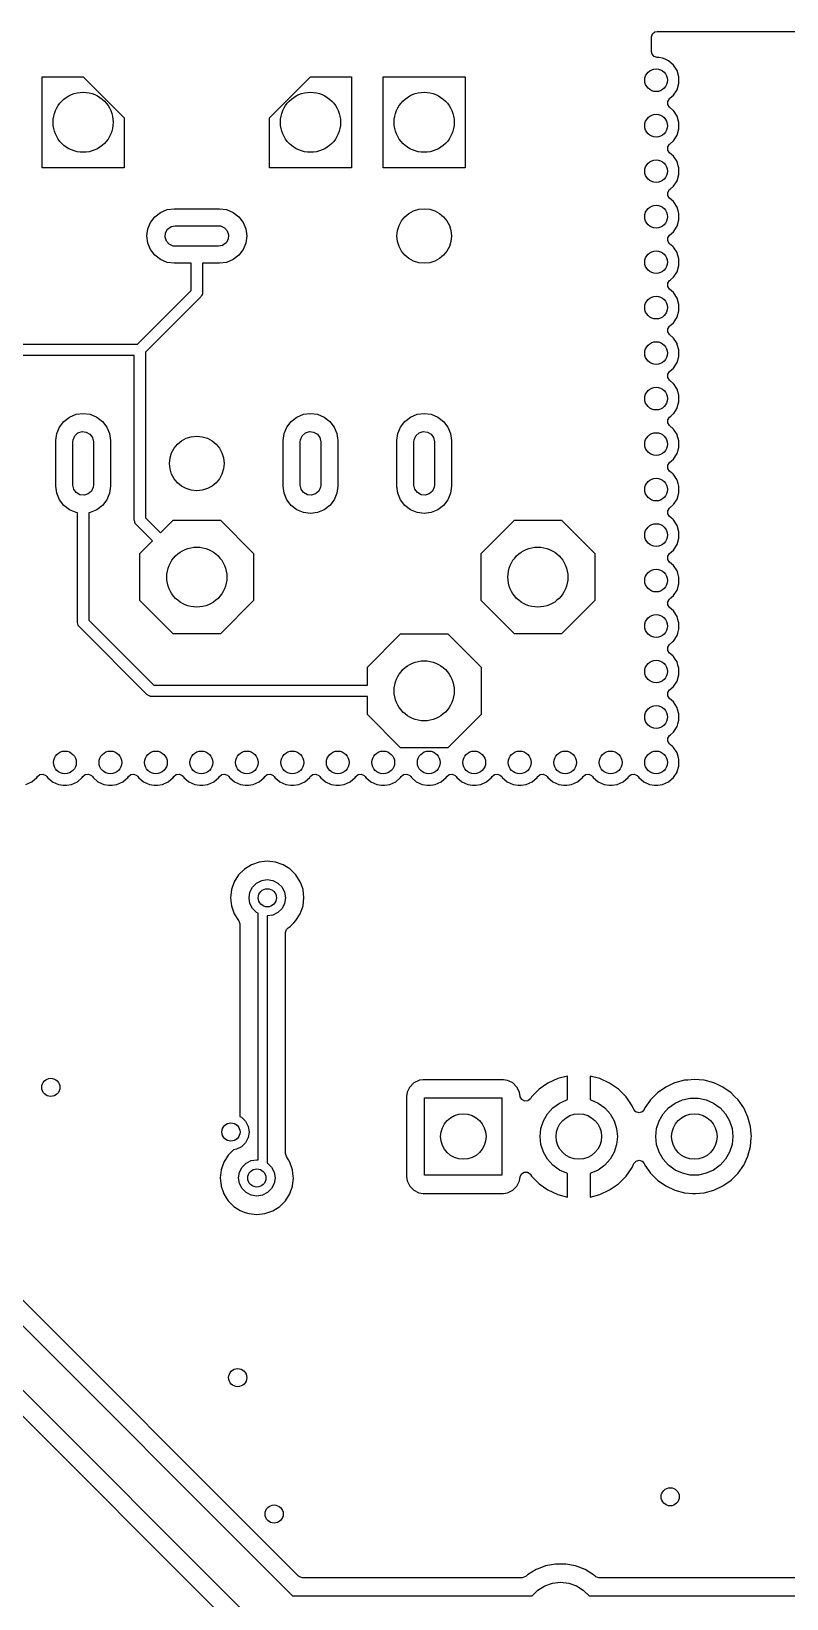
# Model space of a CAD drawing. Extents: x 0.71 to 7.56, y -5.16 to -0.79.
# Drawn here: x 4.581 to 5.235, y -2.144 to -0.787 of the extents above; entities that cross this region are included whole.
import ezdxf

# ---------------------------------------------------------------- set-up
doc = ezdxf.new("R2010")
doc.units = 0
doc.header["$MEASUREMENT"] = 0
doc.layers.add('BLACK', color=7, linetype='CONTINUOUS')

msp = doc.modelspace()

# ---------------------------------------------------------------- linework, layer by layer
at = {"layer": 'BLACK', "linetype": 'CONTINUOUS'}
for p, q in [((5.11811, -0.792303), (5.11889, -0.789664)), ((5.11811, -0.805138), (5.11811, -0.792303)), ((5.11889, -0.789664), (5.12096, -0.787862)), ((5.12096, -0.787862), (5.12299, -0.787421)), ((5.12299, -0.787421), (7.3621, -0.787421)), ((5.11855, -0.807166), (5.11811, -0.805138)), ((5.12035, -0.809245), (5.11855, -0.807166)), ((5.12299, -0.81002), (5.12035, -0.809245)), ((5.12346, -0.81002), (5.12299, -0.81002)), ((5.12451, -0.810171), (5.12346, -0.81002)), ((5.12766, -0.810623), (5.12451, -0.810171)), ((5.12977, -0.811589), (5.12766, -0.810623)), ((5.13281, -0.812977), (5.12977, -0.811589)), ((5.13709, -0.816688), (5.13281, -0.812977)), ((4.59055, -0.905512), (4.59055, -0.826772)), ((4.59055, -0.826772), (4.62598, -0.826772)), ((4.62598, -0.826772), (4.66142, -0.862205)), ((4.7874, -0.862205), (4.82283, -0.826772)), ((4.82283, -0.826772), (4.85827, -0.826772)), ((4.85827, -0.826772), (4.85827, -0.905512)), ((4.88583, -0.905512), (4.88583, -0.826772)), ((4.88583, -0.826772), (4.95669, -0.826772)), ((4.95669, -0.826772), (4.95669, -0.905512)), ((5.14016, -0.821455), (5.13709, -0.816688)), ((5.14175, -0.826891), (5.14016, -0.821455)), ((5.14175, -0.832558), (5.14175, -0.826891)), ((5.13709, -0.842761), (5.14016, -0.837994)), ((5.14016, -0.837994), (5.14175, -0.832558)), ((5.13219, -0.848034), (5.13368, -0.84572)), ((5.13219, -0.850785), (5.13219, -0.848034)), ((5.13368, -0.853099), (5.13219, -0.850785)), ((5.13368, -0.84572), (5.13405, -0.845399)), ((5.13368, -0.84572), (5.13368, -0.84572)), ((5.13661, -0.855637), (5.13368, -0.853099)), ((5.13405, -0.845399), (5.13709, -0.842761)), ((4.66142, -0.862205), (4.66142, -0.905512)), ((4.7874, -0.905512), (4.7874, -0.862205)), ((5.13709, -0.856058), (5.13661, -0.855637)), ((5.14016, -0.860825), (5.13709, -0.856058)), ((5.14175, -0.866261), (5.14016, -0.860825)), ((5.14175, -0.871928), (5.14175, -0.866261)), ((5.13709, -0.882131), (5.14016, -0.877364)), ((5.14016, -0.877364), (5.14175, -0.871928)), ((5.13219, -0.887404), (5.13368, -0.88509)), ((5.13219, -0.890155), (5.13219, -0.887404)), ((5.13368, -0.892469), (5.13219, -0.890155)), ((5.13368, -0.88509), (5.13419, -0.88465)), ((5.13368, -0.88509), (5.13368, -0.88509)), ((5.13709, -0.895428), (5.13368, -0.892469)), ((5.13419, -0.88465), (5.13709, -0.882131)), ((4.66142, -0.905512), (4.59055, -0.905512)), ((4.85827, -0.905512), (4.7874, -0.905512)), ((4.95669, -0.905512), (4.88583, -0.905512)), ((5.14016, -0.900195), (5.13709, -0.895428)), ((5.14121, -0.903773), (5.14016, -0.900195)), ((5.14016, -0.900195), (5.14016, -0.900195)), ((5.14172, -0.905512), (5.14121, -0.903773)), ((5.14175, -0.905631), (5.14172, -0.905512)), ((5.14175, -0.911298), (5.14175, -0.905631)), ((5.13419, -0.924017), (5.13709, -0.921501)), ((5.13709, -0.921501), (5.14016, -0.916734)), ((5.14016, -0.916734), (5.14175, -0.911298)), ((5.13219, -0.926774), (5.13368, -0.92446)), ((5.13219, -0.929525), (5.13219, -0.926774)), ((5.13368, -0.931839), (5.13219, -0.929525)), ((5.13368, -0.92446), (5.13419, -0.924017)), ((5.13368, -0.92446), (5.13368, -0.92446)), ((5.13709, -0.934798), (5.13368, -0.931839)), ((5.14016, -0.939565), (5.13709, -0.934798)), ((4.68427, -0.952756), (4.68802, -0.947864)), ((4.68802, -0.947864), (4.69291, -0.94411)), ((4.69291, -0.94411), (4.69861, -0.94175)), ((4.69861, -0.94175), (4.70472, -0.940945)), ((4.70472, -0.940945), (4.74409, -0.940945)), ((4.74409, -0.940945), (4.75021, -0.94175)), ((4.75021, -0.94175), (4.75591, -0.94411)), ((4.75591, -0.94411), (4.7608, -0.947864)), ((4.7608, -0.947864), (4.76455, -0.952756)), ((5.14111, -0.942806), (5.14016, -0.939565)), ((5.14016, -0.939565), (5.14016, -0.939565)), ((5.14175, -0.945002), (5.14111, -0.942806)), ((5.14175, -0.950668), (5.14175, -0.945002)), ((4.6811, -0.964567), (4.68191, -0.958453)), ((4.68191, -0.958453), (4.68427, -0.952756)), ((4.6969, -0.965493), (4.69728, -0.96183)), ((4.69728, -0.96183), (4.69913, -0.95864)), ((4.69913, -0.95864), (4.70211, -0.956474)), ((4.70211, -0.956474), (4.70571, -0.955709)), ((4.70571, -0.955709), (4.74311, -0.955709)), ((4.74311, -0.955709), (4.74495, -0.955902)), ((4.74495, -0.955902), (4.74832, -0.9574)), ((4.74832, -0.9574), (4.75078, -0.960138)), ((4.75078, -0.960138), (4.75192, -0.963641)), ((4.76455, -0.952756), (4.76691, -0.958453)), ((4.76691, -0.958453), (4.76772, -0.964567)), ((5.13368, -0.96383), (5.13709, -0.960871)), ((5.13709, -0.960871), (5.14016, -0.956104)), ((5.14016, -0.956104), (5.14175, -0.950668)), ((4.68191, -0.970681), (4.6811, -0.964567)), ((4.68427, -0.976378), (4.68191, -0.970681)), ((4.68802, -0.98127), (4.68427, -0.976378)), ((4.69804, -0.968996), (4.6969, -0.965493)), ((4.7005, -0.971733), (4.69804, -0.968996)), ((4.70387, -0.973232), (4.7005, -0.971733)), ((4.70571, -0.973425), (4.70387, -0.973232)), ((4.74311, -0.973425), (4.70571, -0.973425)), ((4.74671, -0.972659), (4.74311, -0.973425)), ((4.74969, -0.970494), (4.74671, -0.972659)), ((4.75153, -0.967304), (4.74969, -0.970494)), ((4.75192, -0.963641), (4.75153, -0.967304)), ((4.76455, -0.976378), (4.7608, -0.98127)), ((4.76691, -0.970681), (4.76455, -0.976378)), ((4.76772, -0.964567), (4.76691, -0.970681)), ((5.13219, -0.966144), (5.13368, -0.96383)), ((5.13219, -0.968895), (5.13219, -0.966144)), ((5.13368, -0.971209), (5.13219, -0.968895)), ((5.13368, -0.96383), (5.13368, -0.96383)), ((5.13641, -0.973578), (5.13368, -0.971209)), ((5.13709, -0.974168), (5.13641, -0.973578)), ((5.14016, -0.978935), (5.13709, -0.974168)), ((4.69291, -0.985024), (4.68802, -0.98127)), ((4.69861, -0.987384), (4.69291, -0.985024)), ((4.70472, -0.988189), (4.69861, -0.987384)), ((4.71949, -0.988189), (4.70472, -0.988189)), ((4.71949, -1.01174), (4.71949, -0.988189)), ((4.74409, -0.988189), (4.72933, -0.988189)), ((4.72933, -0.988189), (4.72933, -1.01378)), ((4.75021, -0.987384), (4.74409, -0.988189)), ((4.75591, -0.985024), (4.75021, -0.987384)), ((4.7608, -0.98127), (4.75591, -0.985024)), ((5.14057, -0.980344), (5.14016, -0.978935)), ((5.14016, -0.978935), (5.14016, -0.978935)), ((5.14016, -0.995475), (5.14175, -0.990038)), ((5.14175, -0.984372), (5.14057, -0.980344)), ((5.14175, -0.990038), (5.14175, -0.984372)), ((5.13219, -1.00551), (5.13368, -1.0032)), ((5.13368, -1.0032), (5.13461, -1.0024)), ((5.13368, -1.0032), (5.13368, -1.0032)), ((5.13461, -1.0024), (5.13709, -1.00024)), ((5.13709, -1.00024), (5.14016, -0.995475)), ((4.67316, -1.05807), (4.71949, -1.01174)), ((4.72789, -1.01726), (4.68012, -1.06503)), ((4.72847, -1.01619), (4.72789, -1.01726)), ((4.72913, -1.01517), (4.72847, -1.01619)), ((4.72917, -1.01492), (4.72913, -1.01517)), ((4.72922, -1.01483), (4.72917, -1.01492)), ((4.72933, -1.01378), (4.72921, -1.01465)), ((4.72921, -1.01465), (4.72922, -1.01483)), ((5.13219, -1.00827), (5.13219, -1.00551)), ((5.13368, -1.01058), (5.13219, -1.00827)), ((5.13709, -1.01354), (5.13368, -1.01058)), ((5.14016, -1.01831), (5.13709, -1.01354)), ((5.14175, -1.02374), (5.14016, -1.01831)), ((5.14016, -1.01831), (5.14016, -1.01831)), ((5.14022, -1.03462), (5.14175, -1.02941)), ((5.14175, -1.02941), (5.14175, -1.02374)), ((5.14175, -1.02374), (5.14175, -1.02374)), ((5.14175, -1.02941), (5.14175, -1.02941)), ((5.13219, -1.04488), (5.13368, -1.04257)), ((5.13368, -1.04257), (5.13384, -1.04243)), ((5.13368, -1.04257), (5.13368, -1.04257)), ((5.13384, -1.04243), (5.13709, -1.03961)), ((5.13709, -1.03961), (5.14016, -1.03484)), ((5.14016, -1.03484), (5.14022, -1.03462)), ((3.7422, -1.05807), (4.67316, -1.05807)), ((5.13219, -1.04764), (5.13219, -1.04488)), ((5.13368, -1.04995), (5.13219, -1.04764)), ((5.13709, -1.05291), (5.13368, -1.04995)), ((5.14016, -1.05768), (5.13709, -1.05291)), ((5.14038, -1.05844), (5.14016, -1.05768)), ((5.14016, -1.05768), (5.14016, -1.05768)), ((4.67028, -1.06791), (3.74016, -1.06791)), ((4.67028, -1.21063), (4.67028, -1.06791)), ((4.68012, -1.06503), (4.68012, -1.20859)), ((5.14016, -1.07421), (5.14175, -1.06878)), ((5.14175, -1.06311), (5.14038, -1.05844)), ((5.14175, -1.06878), (5.14175, -1.06311)), ((5.13219, -1.08425), (5.13368, -1.08194)), ((5.13219, -1.08701), (5.13219, -1.08425)), ((5.13368, -1.08194), (5.13544, -1.08041)), ((5.13368, -1.08194), (5.13368, -1.08194)), ((5.13544, -1.08041), (5.13709, -1.07898)), ((5.13709, -1.07898), (5.14016, -1.07421)), ((5.13368, -1.08932), (5.13219, -1.08701)), ((5.13657, -1.09183), (5.13368, -1.08932)), ((5.13709, -1.09228), (5.13657, -1.09183)), ((5.14016, -1.09705), (5.13709, -1.09228)), ((5.14175, -1.10248), (5.14016, -1.09705)), ((5.14016, -1.09705), (5.14016, -1.09705)), ((5.14032, -1.11304), (5.14175, -1.10815)), ((5.14175, -1.10815), (5.14175, -1.10248)), ((5.14175, -1.10248), (5.14175, -1.10248)), ((5.14175, -1.10815), (5.14175, -1.10815)), ((4.60553, -1.12992), (4.60928, -1.12503)), ((4.60928, -1.12503), (4.61417, -1.12128)), ((4.61417, -1.12128), (4.61987, -1.11892)), ((4.61987, -1.11892), (4.62598, -1.11811)), ((4.62598, -1.11811), (4.6321, -1.11892)), ((4.6321, -1.11892), (4.6378, -1.12128)), ((4.6378, -1.12128), (4.64269, -1.12503)), ((4.64269, -1.12503), (4.64644, -1.12992)), ((4.80238, -1.12992), (4.80613, -1.12503)), ((4.80613, -1.12503), (4.81102, -1.12128)), ((4.81102, -1.12128), (4.81672, -1.11892)), ((4.81672, -1.11892), (4.82283, -1.11811)), ((4.82283, -1.11811), (4.82895, -1.11892)), ((4.82895, -1.11892), (4.83465, -1.12128)), ((4.83465, -1.12128), (4.83954, -1.12503)), ((4.83954, -1.12503), (4.84329, -1.12992)), ((4.9008, -1.12992), (4.90456, -1.12503)), ((4.90456, -1.12503), (4.90945, -1.12128)), ((4.90945, -1.12128), (4.91515, -1.11892)), ((4.91515, -1.11892), (4.92126, -1.11811)), ((4.92126, -1.11811), (4.92737, -1.11892)), ((4.92737, -1.11892), (4.93307, -1.12128)), ((4.93307, -1.12128), (4.93796, -1.12503)), ((4.93796, -1.12503), (4.94172, -1.12992)), ((5.13219, -1.12362), (5.13368, -1.12131)), ((5.13219, -1.12638), (5.13219, -1.12362)), ((5.13368, -1.12131), (5.13464, -1.12047)), ((5.13368, -1.12131), (5.13368, -1.12131)), ((5.13464, -1.12047), (5.13709, -1.11835)), ((5.13709, -1.11835), (5.13725, -1.11811)), ((5.13725, -1.11811), (5.14016, -1.11358)), ((5.14016, -1.11358), (5.14032, -1.11304)), ((4.60236, -1.14173), (4.60317, -1.13562)), ((4.60317, -1.13562), (4.60553, -1.12992)), ((4.61732, -1.14087), (4.61882, -1.13751)), ((4.61882, -1.13751), (4.62156, -1.13505)), ((4.62156, -1.13505), (4.62506, -1.13391)), ((4.62506, -1.13391), (4.62872, -1.13429)), ((4.62872, -1.13429), (4.63191, -1.13613)), ((4.63191, -1.13613), (4.63408, -1.13911)), ((4.63408, -1.13911), (4.63484, -1.14272)), ((4.64644, -1.12992), (4.6488, -1.13562)), ((4.6488, -1.13562), (4.64961, -1.14173)), ((4.79921, -1.14173), (4.80002, -1.13562)), ((4.80002, -1.13562), (4.80238, -1.12992)), ((4.81417, -1.14087), (4.81567, -1.13751)), ((4.81567, -1.13751), (4.81841, -1.13505)), ((4.81841, -1.13505), (4.82191, -1.13391)), ((4.82191, -1.13391), (4.82557, -1.13429)), ((4.82557, -1.13429), (4.82876, -1.13613)), ((4.82876, -1.13613), (4.83093, -1.13911)), ((4.83093, -1.13911), (4.83169, -1.14272)), ((4.84329, -1.12992), (4.84565, -1.13562)), ((4.84565, -1.13562), (4.84646, -1.14173)), ((4.89764, -1.14173), (4.89844, -1.13562)), ((4.89844, -1.13562), (4.9008, -1.12992)), ((4.9126, -1.14087), (4.91409, -1.13751)), ((4.91409, -1.13751), (4.91683, -1.13505)), ((4.91683, -1.13505), (4.92033, -1.13391)), ((4.92033, -1.13391), (4.924, -1.13429)), ((4.924, -1.13429), (4.92719, -1.13613)), ((4.92719, -1.13613), (4.92935, -1.13911)), ((4.92935, -1.13911), (4.93012, -1.14272)), ((4.94172, -1.12992), (4.94408, -1.13562)), ((4.94408, -1.13562), (4.94488, -1.14173)), ((5.13368, -1.12869), (5.13219, -1.12638)), ((5.13709, -1.13165), (5.13368, -1.12869)), ((5.14016, -1.13642), (5.13709, -1.13165)), ((5.14032, -1.13696), (5.14016, -1.13642)), ((5.14016, -1.13642), (5.14016, -1.13642)), ((5.14175, -1.14185), (5.14032, -1.13696)), ((4.60236, -1.1811), (4.60236, -1.14173)), ((4.61713, -1.14272), (4.61732, -1.14087)), ((4.61713, -1.18012), (4.61713, -1.14272)), ((4.63484, -1.14272), (4.63484, -1.18012)), ((4.64961, -1.14173), (4.64961, -1.1811)), ((4.79921, -1.1811), (4.79921, -1.14173)), ((4.81398, -1.14272), (4.81417, -1.14087)), ((4.81398, -1.18012), (4.81398, -1.14272)), ((4.83169, -1.14272), (4.83169, -1.18012)), ((4.84646, -1.14173), (4.84646, -1.1811)), ((4.89764, -1.1811), (4.89764, -1.14173)), ((4.9124, -1.14272), (4.9126, -1.14087)), ((4.9124, -1.18012), (4.9124, -1.14272)), ((4.93012, -1.14272), (4.93012, -1.18012)), ((4.94488, -1.14173), (4.94488, -1.1811)), ((5.13709, -1.15772), (5.14016, -1.15295)), ((5.14016, -1.15295), (5.14175, -1.14752)), ((5.14175, -1.14752), (5.14175, -1.14185)), ((5.13219, -1.16299), (5.13368, -1.16068)), ((5.13219, -1.16575), (5.13219, -1.16299)), ((5.13368, -1.16806), (5.13219, -1.16575)), ((5.13368, -1.16068), (5.13709, -1.15772)), ((5.13368, -1.16068), (5.13368, -1.16068)), ((4.61789, -1.18372), (4.61713, -1.18012)), ((4.63484, -1.18012), (4.63465, -1.18196)), ((4.81474, -1.18372), (4.81398, -1.18012)), ((4.83169, -1.18012), (4.8315, -1.18196)), ((4.91317, -1.18372), (4.9124, -1.18012)), ((4.93012, -1.18012), (4.92992, -1.18196)), ((5.13641, -1.17043), (5.13368, -1.16806)), ((5.13709, -1.17102), (5.13641, -1.17043)), ((5.13989, -1.17537), (5.13709, -1.17102)), ((5.14016, -1.17579), (5.13989, -1.17537)), ((5.14101, -1.1787), (5.14016, -1.17579)), ((5.14175, -1.18122), (5.14101, -1.1787)), ((4.60317, -1.18722), (4.60236, -1.1811)), ((4.60553, -1.19291), (4.60317, -1.18722)), ((4.60928, -1.19781), (4.60553, -1.19291)), ((4.62006, -1.1867), (4.61789, -1.18372)), ((4.62325, -1.18854), (4.62006, -1.1867)), ((4.62691, -1.18893), (4.62325, -1.18854)), ((4.63041, -1.18779), (4.62691, -1.18893)), ((4.63315, -1.18532), (4.63041, -1.18779)), ((4.63465, -1.18196), (4.63315, -1.18532)), ((4.64644, -1.19291), (4.64269, -1.19781)), ((4.6488, -1.18722), (4.64644, -1.19291)), ((4.64961, -1.1811), (4.6488, -1.18722)), ((4.80002, -1.18722), (4.79921, -1.1811)), ((4.80238, -1.19291), (4.80002, -1.18722)), ((4.80613, -1.19781), (4.80238, -1.19291)), ((4.81691, -1.1867), (4.81474, -1.18372)), ((4.8201, -1.18854), (4.81691, -1.1867)), ((4.82376, -1.18893), (4.8201, -1.18854)), ((4.82726, -1.18779), (4.82376, -1.18893)), ((4.83, -1.18532), (4.82726, -1.18779)), ((4.8315, -1.18196), (4.83, -1.18532)), ((4.84329, -1.19291), (4.83954, -1.19781)), ((4.84565, -1.18722), (4.84329, -1.19291)), ((4.84646, -1.1811), (4.84565, -1.18722)), ((4.89844, -1.18722), (4.89764, -1.1811)), ((4.9008, -1.19291), (4.89844, -1.18722)), ((4.90456, -1.19781), (4.9008, -1.19291)), ((4.91533, -1.1867), (4.91317, -1.18372)), ((4.91852, -1.18854), (4.91533, -1.1867)), ((4.92219, -1.18893), (4.91852, -1.18854)), ((4.92569, -1.18779), (4.92219, -1.18893)), ((4.92843, -1.18532), (4.92569, -1.18779)), ((4.92992, -1.18196), (4.92843, -1.18532)), ((4.94172, -1.19291), (4.93796, -1.19781)), ((4.94408, -1.18722), (4.94172, -1.19291)), ((4.94488, -1.1811), (4.94408, -1.18722)), ((5.13709, -1.19709), (5.14016, -1.19232)), ((5.14016, -1.19232), (5.14175, -1.18689)), ((5.14175, -1.18689), (5.14175, -1.18122)), ((4.61417, -1.20156), (4.60928, -1.19781)), ((4.61987, -1.20392), (4.61417, -1.20156)), ((4.62106, -1.20408), (4.61987, -1.20392)), ((4.62106, -1.29921), (4.62106, -1.20408)), ((4.6321, -1.20392), (4.63091, -1.20408)), ((4.63091, -1.20408), (4.63091, -1.29717)), ((4.6378, -1.20156), (4.6321, -1.20392)), ((4.64269, -1.19781), (4.6378, -1.20156)), ((4.81102, -1.20156), (4.80613, -1.19781)), ((4.81672, -1.20392), (4.81102, -1.20156)), ((4.82283, -1.20472), (4.81672, -1.20392)), ((4.82895, -1.20392), (4.82283, -1.20472)), ((4.83465, -1.20156), (4.82895, -1.20392)), ((4.83954, -1.19781), (4.83465, -1.20156)), ((4.90945, -1.20156), (4.90456, -1.19781)), ((4.91515, -1.20392), (4.90945, -1.20156)), ((4.92126, -1.20472), (4.91515, -1.20392)), ((4.92737, -1.20392), (4.92126, -1.20472)), ((4.93307, -1.20156), (4.92737, -1.20392)), ((4.93796, -1.19781), (4.93307, -1.20156)), ((5.13219, -1.20236), (5.13368, -1.20005)), ((5.13219, -1.20512), (5.13219, -1.20236)), ((5.13368, -1.20743), (5.13219, -1.20512)), ((5.13368, -1.20005), (5.13426, -1.19955)), ((5.13368, -1.20005), (5.13368, -1.20005)), ((5.13641, -1.2098), (5.13368, -1.20743)), ((5.13426, -1.19955), (5.13709, -1.19709)), ((4.67062, -1.2118), (4.67028, -1.21063)), ((4.67088, -1.21299), (4.67062, -1.2118)), ((4.67103, -1.21319), (4.67088, -1.21299)), ((4.67106, -1.21329), (4.67103, -1.21319)), ((4.67119, -1.21341), (4.67106, -1.21329)), ((4.67172, -1.21411), (4.67119, -1.21341)), ((4.68613, -1.22852), (4.67172, -1.21411)), ((4.68012, -1.20859), (4.69309, -1.22156)), ((4.69309, -1.22156), (4.70402, -1.21063)), ((4.70402, -1.21063), (4.74479, -1.21063)), ((4.74479, -1.21063), (4.77362, -1.23946)), ((4.97047, -1.23946), (4.9993, -1.21063)), ((4.9993, -1.21063), (5.04007, -1.21063)), ((5.04007, -1.21063), (5.0689, -1.23946)), ((5.13709, -1.21039), (5.13641, -1.2098)), ((5.14016, -1.21516), (5.13709, -1.21039)), ((5.14175, -1.22059), (5.14016, -1.21516)), ((5.14175, -1.22626), (5.14175, -1.22059)), ((4.6752, -1.23946), (4.68613, -1.22852)), ((5.13709, -1.23646), (5.14016, -1.23169)), ((5.14016, -1.23169), (5.14175, -1.22626)), ((4.6752, -1.28023), (4.6752, -1.23946)), ((4.77362, -1.23946), (4.77362, -1.28023)), ((4.97047, -1.28023), (4.97047, -1.23946)), ((5.0689, -1.23946), (5.0689, -1.28023)), ((5.13219, -1.24173), (5.13368, -1.23942)), ((5.13219, -1.24449), (5.13219, -1.24173)), ((5.13368, -1.2468), (5.13219, -1.24449)), ((5.13368, -1.23942), (5.13709, -1.23646)), ((5.13368, -1.23942), (5.13368, -1.23942)), ((5.13709, -1.24976), (5.13368, -1.2468)), ((5.14015, -1.25451), (5.13709, -1.24976)), ((5.14016, -1.25453), (5.14015, -1.25451)), ((5.14072, -1.25646), (5.14016, -1.25453)), ((5.14175, -1.25996), (5.14072, -1.25646)), ((5.14175, -1.26563), (5.14175, -1.25996)), ((5.13709, -1.27583), (5.14016, -1.27107)), ((5.14016, -1.27107), (5.14175, -1.26563)), ((4.70402, -1.30906), (4.6752, -1.28023)), ((4.77362, -1.28023), (4.74479, -1.30906)), ((4.9993, -1.30906), (4.97047, -1.28023)), ((5.0689, -1.28023), (5.04007, -1.30906)), ((5.13219, -1.2811), (5.13368, -1.27879)), ((5.13219, -1.28386), (5.13219, -1.2811)), ((5.13368, -1.28617), (5.13219, -1.28386)), ((5.13368, -1.27879), (5.13489, -1.27774)), ((5.13368, -1.27879), (5.13368, -1.27879)), ((5.13709, -1.28913), (5.13368, -1.28617)), ((5.13489, -1.27774), (5.13709, -1.27583)), ((4.62141, -1.30038), (4.62106, -1.29921)), ((4.62166, -1.30157), (4.62141, -1.30038)), ((4.62181, -1.30177), (4.62166, -1.30157)), ((4.62184, -1.30187), (4.62181, -1.30177)), ((4.62198, -1.30199), (4.62184, -1.30187)), ((4.6225, -1.30269), (4.62198, -1.30199)), ((4.63091, -1.29717), (4.68708, -1.35335)), ((5.14016, -1.2939), (5.13709, -1.28913)), ((5.14124, -1.2976), (5.14016, -1.2939)), ((5.14016, -1.2939), (5.14016, -1.2939)), ((5.14175, -1.29933), (5.14124, -1.2976)), ((5.14175, -1.305), (5.14175, -1.29933)), ((4.68156, -1.36175), (4.6225, -1.30269)), ((4.74479, -1.30906), (4.70402, -1.30906)), ((4.87205, -1.33788), (4.90088, -1.30906)), ((4.90088, -1.30906), (4.94164, -1.30906)), ((4.94164, -1.30906), (4.97047, -1.33788)), ((5.04007, -1.30906), (4.9993, -1.30906)), ((5.13368, -1.31816), (5.13662, -1.31561)), ((5.13662, -1.31561), (5.13709, -1.3152)), ((5.13709, -1.3152), (5.14016, -1.31044)), ((5.14016, -1.31043), (5.14075, -1.30839)), ((5.14016, -1.31044), (5.14016, -1.31043)), ((5.14075, -1.30839), (5.14175, -1.305)), ((5.13219, -1.32048), (5.13368, -1.31816)), ((5.13219, -1.32323), (5.13219, -1.32048)), ((5.13368, -1.32554), (5.13219, -1.32323)), ((5.13368, -1.31816), (5.13368, -1.31816)), ((5.13442, -1.32618), (5.13368, -1.32554)), ((5.13684, -1.32828), (5.13442, -1.32618)), ((5.13709, -1.3285), (5.13684, -1.32828)), ((5.1386, -1.33084), (5.13709, -1.3285)), ((4.87205, -1.35335), (4.87205, -1.33788)), ((4.97047, -1.33788), (4.97047, -1.37865)), ((5.14016, -1.33327), (5.1386, -1.33084)), ((5.14098, -1.33608), (5.14016, -1.33327)), ((5.14172, -1.33858), (5.14098, -1.33608)), ((5.14175, -1.3387), (5.14172, -1.33858)), ((5.14175, -1.34437), (5.14175, -1.3387)), ((4.68708, -1.35335), (4.87205, -1.35335)), ((5.13368, -1.35753), (5.13489, -1.35648)), ((5.13489, -1.35648), (5.13709, -1.35457)), ((5.13709, -1.35457), (5.14016, -1.34981)), ((5.14016, -1.34981), (5.14175, -1.34437)), ((4.68263, -1.36233), (4.68156, -1.36175)), ((4.68365, -1.36299), (4.68263, -1.36233)), ((4.6839, -1.36302), (4.68365, -1.36299)), ((4.68399, -1.36308), (4.6839, -1.36302)), ((4.68417, -1.36306), (4.68399, -1.36308)), ((4.68504, -1.36319), (4.68417, -1.36306)), ((4.87205, -1.36319), (4.68504, -1.36319)), ((4.87205, -1.37865), (4.87205, -1.36319)), ((5.13219, -1.35985), (5.13368, -1.35753)), ((5.13219, -1.3626), (5.13219, -1.35985)), ((5.13368, -1.36491), (5.13219, -1.3626)), ((5.13368, -1.35753), (5.13368, -1.35753)), ((5.13709, -1.36787), (5.13368, -1.36491)), ((5.13992, -1.37228), (5.13709, -1.36787)), ((4.90088, -1.40748), (4.87205, -1.37865)), ((4.97047, -1.37865), (4.94164, -1.40748)), ((5.14016, -1.37264), (5.13992, -1.37228)), ((5.14069, -1.37447), (5.14016, -1.37264)), ((5.14175, -1.37807), (5.14069, -1.37447)), ((5.14087, -1.38676), (5.14175, -1.38374)), ((5.14175, -1.38374), (5.14175, -1.37807)), ((5.13219, -1.39922), (5.13368, -1.3969)), ((5.13368, -1.3969), (5.13437, -1.3963)), ((5.13368, -1.3969), (5.13368, -1.3969)), ((5.13437, -1.3963), (5.13709, -1.39394)), ((5.13709, -1.39394), (5.14016, -1.38918)), ((5.14016, -1.38918), (5.14017, -1.38912)), ((5.14017, -1.38912), (5.14087, -1.38676)), ((4.94164, -1.40748), (4.90088, -1.40748)), ((5.13219, -1.40197), (5.13219, -1.39922)), ((5.13368, -1.40428), (5.13219, -1.40197)), ((5.13446, -1.40496), (5.13368, -1.40428)), ((5.13618, -1.40645), (5.13446, -1.40496)), ((5.13709, -1.40724), (5.13618, -1.40645)), ((5.14016, -1.41201), (5.13709, -1.40724)), ((5.14139, -1.41622), (5.14016, -1.41201)), ((5.14016, -1.41201), (5.14016, -1.41201)), ((5.14029, -1.4281), (5.14164, -1.42349)), ((5.14175, -1.41744), (5.14139, -1.41622)), ((5.14164, -1.42349), (5.14175, -1.42311)), ((5.14175, -1.42311), (5.14175, -1.41744)), ((4.57647, -1.43938), (4.58163, -1.43702)), ((4.58163, -1.43702), (4.58591, -1.43331)), ((4.58591, -1.43331), (4.58644, -1.43248)), ((4.58644, -1.43248), (4.58852, -1.43068)), ((4.58852, -1.43068), (4.59125, -1.43029)), ((4.59125, -1.43029), (4.59375, -1.43143)), ((4.59375, -1.43143), (4.59466, -1.43248)), ((4.59466, -1.43248), (4.59519, -1.43331)), ((4.59519, -1.43331), (4.59947, -1.43702)), ((4.59947, -1.43702), (4.60463, -1.43938)), ((4.61584, -1.43938), (4.621, -1.43702)), ((4.621, -1.43702), (4.62528, -1.43331)), ((4.62528, -1.43331), (4.62581, -1.43248)), ((4.62581, -1.43248), (4.62789, -1.43068)), ((4.62789, -1.43068), (4.63062, -1.43029)), ((4.63062, -1.43029), (4.63312, -1.43143)), ((4.63312, -1.43143), (4.63403, -1.43248)), ((4.63403, -1.43248), (4.63456, -1.43331)), ((4.63456, -1.43331), (4.63884, -1.43702)), ((4.63884, -1.43702), (4.644, -1.43938)), ((4.65521, -1.43938), (4.66037, -1.43702)), ((4.66037, -1.43702), (4.66465, -1.43331)), ((4.66465, -1.43331), (4.66518, -1.43248)), ((4.66518, -1.43248), (4.66726, -1.43068)), ((4.66726, -1.43068), (4.66999, -1.43029)), ((4.66999, -1.43029), (4.67249, -1.43143)), ((4.67249, -1.43143), (4.6734, -1.43248)), ((4.6734, -1.43248), (4.67393, -1.43331)), ((4.67393, -1.43331), (4.67821, -1.43702)), ((4.67821, -1.43702), (4.68337, -1.43938)), ((4.69458, -1.43938), (4.69974, -1.43702)), ((4.69974, -1.43702), (4.70402, -1.43331)), ((4.70402, -1.43331), (4.70455, -1.43248)), ((4.70455, -1.43248), (4.70663, -1.43068)), ((4.70663, -1.43068), (4.70936, -1.43029)), ((4.70936, -1.43029), (4.71186, -1.43143)), ((4.71186, -1.43143), (4.71277, -1.43248)), ((4.71277, -1.43248), (4.7133, -1.43331)), ((4.7133, -1.43331), (4.71758, -1.43702)), ((4.71758, -1.43702), (4.72274, -1.43938)), ((4.73395, -1.43938), (4.73911, -1.43702)), ((4.73911, -1.43702), (4.74339, -1.43331)), ((4.74339, -1.43331), (4.74392, -1.43248)), ((4.74392, -1.43248), (4.746, -1.43068)), ((4.746, -1.43068), (4.74873, -1.43029)), ((4.74873, -1.43029), (4.75123, -1.43143)), ((4.75123, -1.43143), (4.75214, -1.43248)), ((4.75214, -1.43248), (4.75267, -1.43331)), ((4.75267, -1.43331), (4.75695, -1.43702)), ((4.75695, -1.43702), (4.76211, -1.43938)), ((4.77333, -1.43938), (4.77848, -1.43702)), ((4.77848, -1.43702), (4.78276, -1.43331)), ((4.78276, -1.43331), (4.78329, -1.43248)), ((4.78329, -1.43248), (4.78537, -1.43068)), ((4.78537, -1.43068), (4.7881, -1.43029)), ((4.7881, -1.43029), (4.7906, -1.43143)), ((4.7906, -1.43143), (4.79151, -1.43248)), ((4.79151, -1.43248), (4.79204, -1.43331)), ((4.79204, -1.43331), (4.79632, -1.43702)), ((4.79632, -1.43702), (4.80148, -1.43938)), ((4.8127, -1.43938), (4.81785, -1.43702)), ((4.81785, -1.43702), (4.82213, -1.43331)), ((4.82213, -1.43331), (4.82266, -1.43248)), ((4.82266, -1.43248), (4.82474, -1.43068)), ((4.82474, -1.43068), (4.82747, -1.43029)), ((4.82747, -1.43029), (4.82997, -1.43143)), ((4.82997, -1.43143), (4.83088, -1.43248)), ((4.83088, -1.43248), (4.83141, -1.43331)), ((4.83141, -1.43331), (4.83569, -1.43702)), ((4.83569, -1.43702), (4.84085, -1.43938)), ((4.85207, -1.43938), (4.85722, -1.43702)), ((4.85722, -1.43702), (4.8615, -1.43331)), ((4.8615, -1.43331), (4.86203, -1.43248)), ((4.86203, -1.43248), (4.86411, -1.43068)), ((4.86411, -1.43068), (4.86684, -1.43029)), ((4.86684, -1.43029), (4.86934, -1.43143)), ((4.86934, -1.43143), (4.87025, -1.43248)), ((4.87025, -1.43248), (4.87078, -1.43331)), ((4.87078, -1.43331), (4.87506, -1.43702)), ((4.87506, -1.43702), (4.88022, -1.43938)), ((4.89144, -1.43938), (4.89659, -1.43702)), ((4.89659, -1.43702), (4.90087, -1.43331)), ((4.90087, -1.43331), (4.9014, -1.43248)), ((4.9014, -1.43248), (4.90348, -1.43068)), ((4.90348, -1.43068), (4.90621, -1.43029)), ((4.90621, -1.43029), (4.90871, -1.43143)), ((4.90871, -1.43143), (4.90962, -1.43248)), ((4.90962, -1.43248), (4.91015, -1.43331)), ((4.91015, -1.43331), (4.91443, -1.43702)), ((4.91443, -1.43702), (4.91959, -1.43938)), ((4.93081, -1.43938), (4.93596, -1.43702)), ((4.93596, -1.43702), (4.94024, -1.43331)), ((4.94024, -1.43331), (4.94077, -1.43248)), ((4.94077, -1.43248), (4.94285, -1.43068)), ((4.94285, -1.43068), (4.94558, -1.43029)), ((4.94558, -1.43029), (4.94808, -1.43143)), ((4.94808, -1.43143), (4.94899, -1.43248)), ((4.94899, -1.43248), (4.94952, -1.43331)), ((4.94952, -1.43331), (4.9538, -1.43702)), ((4.9538, -1.43702), (4.95896, -1.43938)), ((4.97018, -1.43938), (4.97533, -1.43702)), ((4.97533, -1.43702), (4.97961, -1.43331)), ((4.97961, -1.43331), (4.98015, -1.43248)), ((4.98015, -1.43248), (4.98222, -1.43068)), ((4.98222, -1.43068), (4.98495, -1.43029)), ((4.98495, -1.43029), (4.98745, -1.43143)), ((4.98745, -1.43143), (4.98836, -1.43248)), ((4.98836, -1.43248), (4.98889, -1.43331)), ((4.98889, -1.43331), (4.99317, -1.43702)), ((4.99317, -1.43702), (4.99833, -1.43938)), ((5.00955, -1.43938), (5.0147, -1.43702)), ((5.0147, -1.43702), (5.01898, -1.43331)), ((5.01898, -1.43331), (5.01952, -1.43248)), ((5.01952, -1.43248), (5.02159, -1.43068)), ((5.02159, -1.43068), (5.02432, -1.43029)), ((5.02432, -1.43029), (5.02682, -1.43143)), ((5.02682, -1.43143), (5.02773, -1.43248)), ((5.02773, -1.43248), (5.02826, -1.43331)), ((5.02826, -1.43331), (5.03254, -1.43702)), ((5.03254, -1.43702), (5.0377, -1.43938)), ((5.04892, -1.43938), (5.05407, -1.43702)), ((5.05407, -1.43702), (5.05835, -1.43331)), ((5.05835, -1.43331), (5.05889, -1.43248)), ((5.05889, -1.43248), (5.06096, -1.43068)), ((5.06096, -1.43068), (5.06369, -1.43029)), ((5.06369, -1.43029), (5.06619, -1.43143)), ((5.06619, -1.43143), (5.0671, -1.43248)), ((5.0671, -1.43248), (5.06763, -1.43331)), ((5.06763, -1.43331), (5.07191, -1.43702)), ((5.07191, -1.43702), (5.07707, -1.43938)), ((5.08829, -1.43938), (5.09344, -1.43702)), ((5.09344, -1.43702), (5.09772, -1.43331)), ((5.09772, -1.43331), (5.09826, -1.43248)), ((5.09826, -1.43248), (5.10033, -1.43068)), ((5.10033, -1.43068), (5.10306, -1.43029)), ((5.10306, -1.43029), (5.10556, -1.43143)), ((5.10556, -1.43143), (5.10647, -1.43248)), ((5.10647, -1.43248), (5.107, -1.43331)), ((5.107, -1.43331), (5.11128, -1.43702)), ((5.11128, -1.43702), (5.11644, -1.43938)), ((5.12766, -1.43938), (5.13281, -1.43702)), ((5.13281, -1.43702), (5.13709, -1.43331)), ((5.13709, -1.43331), (5.14016, -1.42855)), ((5.14016, -1.42855), (5.14029, -1.4281)), ((4.60463, -1.43938), (4.60883, -1.43998)), ((4.60883, -1.43998), (4.60883, -1.43998)), ((4.60883, -1.43998), (4.61165, -1.43998)), ((4.61165, -1.43998), (4.61584, -1.43938)), ((4.61165, -1.43998), (4.61165, -1.43998)), ((4.644, -1.43938), (4.6482, -1.43998)), ((4.6482, -1.43998), (4.6482, -1.43998)), ((4.6482, -1.43998), (4.65102, -1.43998)), ((4.65102, -1.43998), (4.65521, -1.43938)), ((4.65102, -1.43998), (4.65102, -1.43998)), ((4.68337, -1.43938), (4.68757, -1.43998)), ((4.68757, -1.43998), (4.68757, -1.43998)), ((4.68757, -1.43998), (4.69039, -1.43998)), ((4.69039, -1.43998), (4.69458, -1.43938)), ((4.69039, -1.43998), (4.69039, -1.43998)), ((4.72274, -1.43938), (4.72694, -1.43998)), ((4.72694, -1.43998), (4.72694, -1.43998)), ((4.72694, -1.43998), (4.72976, -1.43998)), ((4.72976, -1.43998), (4.73395, -1.43938)), ((4.72976, -1.43998), (4.72976, -1.43998)), ((4.76211, -1.43938), (4.76631, -1.43998)), ((4.76631, -1.43998), (4.76631, -1.43998)), ((4.76631, -1.43998), (4.76913, -1.43998)), ((4.76913, -1.43998), (4.77333, -1.43938)), ((4.76913, -1.43998), (4.76913, -1.43998)), ((4.80148, -1.43938), (4.80568, -1.43998)), ((4.80568, -1.43998), (4.80568, -1.43998)), ((4.80568, -1.43998), (4.8085, -1.43998)), ((4.8085, -1.43998), (4.8127, -1.43938)), ((4.8085, -1.43998), (4.8085, -1.43998)), ((4.84085, -1.43938), (4.84505, -1.43998)), ((4.84505, -1.43998), (4.84505, -1.43998)), ((4.84505, -1.43998), (4.84787, -1.43998)), ((4.84787, -1.43998), (4.85207, -1.43938)), ((4.84787, -1.43998), (4.84787, -1.43998)), ((4.88022, -1.43938), (4.88442, -1.43998)), ((4.88442, -1.43998), (4.88442, -1.43998)), ((4.88442, -1.43998), (4.88724, -1.43998)), ((4.88724, -1.43998), (4.89144, -1.43938)), ((4.88724, -1.43998), (4.88724, -1.43998)), ((4.91959, -1.43938), (4.92379, -1.43998)), ((4.92379, -1.43998), (4.92379, -1.43998)), ((4.92379, -1.43998), (4.92661, -1.43998)), ((4.92661, -1.43998), (4.93081, -1.43938)), ((4.92661, -1.43998), (4.92661, -1.43998)), ((4.95896, -1.43938), (4.96316, -1.43998)), ((4.96316, -1.43998), (4.96316, -1.43998)), ((4.96316, -1.43998), (4.96598, -1.43998)), ((4.96598, -1.43998), (4.97018, -1.43938)), ((4.96598, -1.43998), (4.96598, -1.43998)), ((4.99833, -1.43938), (5.00253, -1.43998)), ((5.00253, -1.43998), (5.00253, -1.43998)), ((5.00253, -1.43998), (5.00535, -1.43998)), ((5.00535, -1.43998), (5.00955, -1.43938)), ((5.00535, -1.43998), (5.00535, -1.43998)), ((5.0377, -1.43938), (5.0419, -1.43998)), ((5.0419, -1.43998), (5.0419, -1.43998)), ((5.0419, -1.43998), (5.04472, -1.43998)), ((5.04472, -1.43998), (5.04892, -1.43938)), ((5.04472, -1.43998), (5.04472, -1.43998)), ((5.07707, -1.43938), (5.08127, -1.43998)), ((5.08127, -1.43998), (5.08127, -1.43998)), ((5.08127, -1.43998), (5.08409, -1.43998)), ((5.08409, -1.43998), (5.08829, -1.43938)), ((5.08409, -1.43998), (5.08409, -1.43998)), ((5.11644, -1.43938), (5.12064, -1.43998)), ((5.12064, -1.43998), (5.12064, -1.43998)), ((5.12064, -1.43998), (5.12346, -1.43998)), ((5.12346, -1.43998), (5.12766, -1.43938)), ((5.12346, -1.43998), (5.12346, -1.43998)), ((4.78543, -1.50571), (4.77838, -1.5065)), ((4.79249, -1.5065), (4.78543, -1.50571)), ((4.78543, -1.50571), (4.78543, -1.50571)), ((4.76064, -1.51765), (4.75686, -1.52366)), ((4.76566, -1.51263), (4.76064, -1.51765)), ((4.77167, -1.50885), (4.76566, -1.51263)), ((4.77838, -1.5065), (4.77167, -1.50885)), ((4.77838, -1.5065), (4.77838, -1.5065)), ((4.79919, -1.50885), (4.79249, -1.5065)), ((4.79249, -1.5065), (4.79249, -1.5065)), ((4.80351, -1.51156), (4.79919, -1.50885)), ((4.80521, -1.51263), (4.80351, -1.51156)), ((4.81023, -1.51765), (4.80521, -1.51263)), ((4.81401, -1.52366), (4.81023, -1.51765)), ((4.75451, -1.53036), (4.75372, -1.53742)), ((4.75686, -1.52366), (4.75451, -1.53036)), ((4.75451, -1.53036), (4.75451, -1.53036)), ((4.76969, -1.53742), (4.77046, -1.53255)), ((4.77046, -1.53255), (4.77269, -1.52816)), ((4.77269, -1.52816), (4.77618, -1.52468)), ((4.77618, -1.52468), (4.78057, -1.52244)), ((4.78057, -1.52244), (4.78543, -1.52167)), ((4.78543, -1.52167), (4.7903, -1.52244)), ((4.7903, -1.52244), (4.79469, -1.52468)), ((4.79469, -1.52468), (4.79817, -1.52816)), ((4.79817, -1.52816), (4.80041, -1.53255)), ((4.80041, -1.53255), (4.80118, -1.53742)), ((4.81491, -1.52625), (4.81401, -1.52366)), ((4.81635, -1.53036), (4.81491, -1.52625)), ((4.81715, -1.53742), (4.81635, -1.53036)), ((4.81635, -1.53036), (4.81635, -1.53036)), ((4.75372, -1.53742), (4.75372, -1.53742)), ((4.75372, -1.53742), (4.75451, -1.54448)), ((4.75451, -1.54448), (4.75451, -1.54448)), ((4.75451, -1.54448), (4.75686, -1.55118)), ((4.77046, -1.54229), (4.76969, -1.53742)), ((4.77269, -1.54668), (4.77046, -1.54229)), ((4.80041, -1.54229), (4.79817, -1.54668)), ((4.80118, -1.53742), (4.80041, -1.54229)), ((4.81401, -1.55118), (4.81635, -1.54448)), ((4.81635, -1.54448), (4.81639, -1.54413)), ((4.81639, -1.54413), (4.81715, -1.53742)), ((4.81715, -1.53742), (4.81715, -1.53742)), ((4.75686, -1.55118), (4.76064, -1.5572)), ((4.76064, -1.5572), (4.76073, -1.55731)), ((4.76073, -1.55731), (4.76076, -1.55739)), ((4.76076, -1.55739), (4.76078, -1.55743)), ((4.76078, -1.55743), (4.76078, -1.55743)), ((4.76078, -1.55743), (4.76177, -1.55985)), ((4.76177, -1.55985), (4.76179, -1.56035)), ((4.77618, -1.55016), (4.77269, -1.54668)), ((4.77756, -1.55087), (4.77618, -1.55016)), ((4.77756, -1.76436), (4.77756, -1.55087)), ((4.7903, -1.5524), (4.78543, -1.55317)), ((4.78543, -1.55317), (4.78543, -1.76708)), ((4.79469, -1.55016), (4.7903, -1.5524)), ((4.79817, -1.54668), (4.79469, -1.55016)), ((4.80521, -1.56222), (4.80837, -1.55906)), ((4.80837, -1.55906), (4.81023, -1.5572)), ((4.81023, -1.5572), (4.81401, -1.55118)), ((4.76179, -1.56035), (4.76179, -1.7267)), ((4.8012, -1.56743), (4.80198, -1.56479)), ((4.8012, -1.75878), (4.8012, -1.56743)), ((4.80198, -1.56479), (4.80349, -1.5633)), ((4.80349, -1.5633), (4.80521, -1.56222)), ((4.91672, -1.69545), (4.91227, -1.69771)), ((4.91723, -1.69537), (4.91672, -1.69545)), ((4.92041, -1.69486), (4.91723, -1.69537)), ((4.98982, -1.69486), (4.92041, -1.69486)), ((4.99352, -1.69545), (4.98982, -1.69486)), ((4.99488, -1.69614), (4.99352, -1.69545)), ((5.03687, -1.69396), (5.02844, -1.69789)), ((5.04528, -1.69171), (5.03687, -1.69396)), ((5.03687, -1.69396), (5.03687, -1.69396)), ((5.04528, -1.71216), (5.04528, -1.69171)), ((5.04528, -1.69171), (5.04528, -1.69171)), ((5.07337, -1.69396), (5.06496, -1.69171)), ((5.06496, -1.69171), (5.06496, -1.71216)), ((5.08179, -1.69789), (5.07337, -1.69396)), ((5.07337, -1.69396), (5.07337, -1.69396)), ((5.14654, -1.69542), (5.13822, -1.69765)), ((5.1494, -1.69517), (5.14654, -1.69542)), ((5.14654, -1.69542), (5.14654, -1.69542)), ((5.15512, -1.69467), (5.1494, -1.69517)), ((5.1637, -1.69542), (5.15512, -1.69467)), ((5.15512, -1.69467), (5.15512, -1.69467)), ((5.17202, -1.69765), (5.1637, -1.69542)), ((4.90647, -1.7057), (4.90589, -1.70939)), ((4.90589, -1.70939), (4.90589, -1.7788)), ((4.90849, -1.70174), (4.90647, -1.7057)), ((4.90874, -1.70125), (4.90849, -1.70174)), ((4.91227, -1.69771), (4.90874, -1.70125)), ((4.90874, -1.70125), (4.90874, -1.70125)), ((4.90874, -1.70125), (4.90874, -1.70125)), ((4.91227, -1.69771), (4.91227, -1.69771)), ((4.91227, -1.69771), (4.91227, -1.69771)), ((4.99797, -1.69771), (4.99488, -1.69614)), ((5.0015, -1.70125), (4.99797, -1.69771)), ((4.99797, -1.69771), (4.99797, -1.69771)), ((4.99797, -1.69771), (4.99797, -1.69771)), ((5.00377, -1.7057), (5.0015, -1.70125)), ((5.0015, -1.70125), (5.0015, -1.70125)), ((5.0015, -1.70125), (5.0015, -1.70125)), ((5.00434, -1.70932), (5.00377, -1.7057)), ((5.00443, -1.70974), (5.00434, -1.70932)), ((5.02082, -1.70322), (5.01425, -1.7098)), ((5.02844, -1.69789), (5.02082, -1.70322)), ((5.02082, -1.70322), (5.02082, -1.70322)), ((5.02844, -1.69789), (5.02844, -1.69789)), ((5.08941, -1.70322), (5.08179, -1.69789)), ((5.09599, -1.7098), (5.08941, -1.70322)), ((5.12335, -1.70624), (5.11726, -1.71233)), ((5.13041, -1.7013), (5.12335, -1.70624)), ((5.13809, -1.69771), (5.13041, -1.7013)), ((5.13041, -1.7013), (5.13041, -1.7013)), ((5.13822, -1.69765), (5.13809, -1.69771)), ((5.13822, -1.69765), (5.13822, -1.69765)), ((5.13822, -1.69765), (5.13822, -1.69765)), ((5.17575, -1.69939), (5.17202, -1.69765)), ((5.17202, -1.69765), (5.17202, -1.69765)), ((5.17202, -1.69765), (5.17202, -1.69765)), ((5.17983, -1.7013), (5.17575, -1.69939)), ((5.18688, -1.70624), (5.17983, -1.7013)), ((5.17983, -1.7013), (5.17983, -1.7013)), ((5.17983, -1.7013), (5.17983, -1.7013)), ((5.18997, -1.70932), (5.18688, -1.70624)), ((5.19298, -1.71233), (5.18997, -1.70932)), ((4.92165, -1.77756), (4.92165, -1.71063)), ((4.92165, -1.71063), (4.98858, -1.71063)), ((4.98858, -1.71063), (4.98858, -1.77756)), ((5.00582, -1.71211), (5.00443, -1.70974)), ((5.00827, -1.71335), (5.00582, -1.71211)), ((5.01101, -1.71307), (5.00827, -1.71335)), ((5.01316, -1.71135), (5.01101, -1.71307)), ((5.01425, -1.7098), (5.01316, -1.71135)), ((5.01425, -1.7098), (5.01425, -1.7098)), ((5.02804, -1.72442), (5.03273, -1.71923)), ((5.03273, -1.71923), (5.03839, -1.71511)), ((5.03839, -1.71511), (5.04478, -1.71227)), ((5.04478, -1.71227), (5.04528, -1.71216)), ((5.06496, -1.71216), (5.06546, -1.71227)), ((5.06546, -1.71227), (5.07185, -1.71511)), ((5.07185, -1.71511), (5.07751, -1.71923)), ((5.07751, -1.71923), (5.08219, -1.72442)), ((5.10132, -1.71742), (5.09599, -1.7098)), ((5.09599, -1.7098), (5.09599, -1.7098)), ((5.10285, -1.7207), (5.10132, -1.71742)), ((5.10461, -1.72273), (5.10285, -1.7207)), ((5.10724, -1.72352), (5.10461, -1.72273)), ((5.10989, -1.72277), (5.10724, -1.72352)), ((5.1117, -1.7207), (5.10989, -1.72277)), ((5.11232, -1.71938), (5.1117, -1.7207)), ((5.11726, -1.71233), (5.11232, -1.71938)), ((5.11232, -1.71938), (5.11232, -1.71938)), ((5.12804, -1.72442), (5.13273, -1.71923)), ((5.13273, -1.71923), (5.13839, -1.71511)), ((5.13839, -1.71511), (5.14478, -1.71227)), ((5.14478, -1.71227), (5.15162, -1.71081)), ((5.15162, -1.71081), (5.15862, -1.71081)), ((5.15862, -1.71081), (5.16546, -1.71227)), ((5.16546, -1.71227), (5.17185, -1.71511)), ((5.17185, -1.71511), (5.17751, -1.71923)), ((5.17751, -1.71923), (5.18219, -1.72442)), ((5.19792, -1.71938), (5.19298, -1.71233)), ((5.20156, -1.72719), (5.19792, -1.71938)), ((5.19792, -1.71938), (5.19792, -1.71938)), ((5.19792, -1.71938), (5.19792, -1.71938)), ((4.76179, -1.7267), (4.76319, -1.72742)), ((4.76319, -1.72742), (4.76668, -1.7309)), ((4.76668, -1.7309), (4.76891, -1.73529)), ((4.76891, -1.73529), (4.76969, -1.74016)), ((5.02238, -1.73714), (5.02455, -1.73048)), ((5.02455, -1.73048), (5.02804, -1.72442)), ((5.08219, -1.72442), (5.08569, -1.73048)), ((5.08569, -1.73048), (5.08785, -1.73714)), ((5.12238, -1.73714), (5.12455, -1.73048)), ((5.12455, -1.73048), (5.12804, -1.72442)), ((5.18219, -1.72442), (5.18569, -1.73048)), ((5.18569, -1.73048), (5.18785, -1.73714)), ((5.20379, -1.73551), (5.20156, -1.72719)), ((5.20435, -1.74192), (5.20379, -1.73551)), ((4.76668, -1.74941), (4.76319, -1.7529)), ((4.76891, -1.74502), (4.76668, -1.74941)), ((4.76969, -1.74016), (4.76891, -1.74502)), ((5.02165, -1.74409), (5.02238, -1.73714)), ((5.02238, -1.75105), (5.02165, -1.74409)), ((5.08785, -1.73714), (5.08858, -1.74409)), ((5.08858, -1.74409), (5.08785, -1.75105)), ((5.12165, -1.74409), (5.12238, -1.73714)), ((5.12238, -1.75105), (5.12165, -1.74409)), ((5.18785, -1.73714), (5.18858, -1.74409)), ((5.18858, -1.74409), (5.18785, -1.75105)), ((5.20379, -1.75268), (5.20445, -1.74508)), ((5.20454, -1.74409), (5.20435, -1.74192)), ((5.20445, -1.74508), (5.20454, -1.74409)), ((5.20454, -1.74409), (5.20454, -1.74409)), ((4.75158, -1.76015), (4.7478, -1.76616)), ((4.75618, -1.75555), (4.75158, -1.76015)), ((4.7588, -1.75513), (4.75618, -1.75555)), ((4.76319, -1.7529), (4.7588, -1.75513)), ((4.80195, -1.76138), (4.8012, -1.75878)), ((4.80372, -1.76419), (4.80195, -1.76138)), ((5.02455, -1.75771), (5.02238, -1.75105)), ((5.02804, -1.76376), (5.02455, -1.75771)), ((5.08569, -1.75771), (5.08219, -1.76376)), ((5.08785, -1.75105), (5.08569, -1.75771)), ((5.12455, -1.75771), (5.12238, -1.75105)), ((5.12804, -1.76376), (5.12455, -1.75771)), ((5.18569, -1.75771), (5.18219, -1.76376)), ((5.18785, -1.75105), (5.18569, -1.75771)), ((5.19792, -1.7688), (5.20156, -1.761)), ((5.20156, -1.761), (5.20379, -1.75268)), ((4.74546, -1.77286), (4.74466, -1.77992)), ((4.7478, -1.76616), (4.74546, -1.77286)), ((4.74546, -1.77286), (4.74546, -1.77286)), ((4.76063, -1.77992), (4.7614, -1.77505)), ((4.7614, -1.77505), (4.76364, -1.77066)), ((4.76364, -1.77066), (4.76712, -1.76718)), ((4.76712, -1.76718), (4.77151, -1.76494)), ((4.77151, -1.76494), (4.77638, -1.76417)), ((4.77638, -1.76417), (4.77756, -1.76436)), ((4.78543, -1.76708), (4.78563, -1.76718)), ((4.78563, -1.76718), (4.78912, -1.77066)), ((4.78912, -1.77066), (4.79136, -1.77505)), ((4.79136, -1.77505), (4.79213, -1.77992)), ((4.80495, -1.76616), (4.80372, -1.76419)), ((4.8073, -1.77286), (4.80495, -1.76616)), ((4.80495, -1.76616), (4.80495, -1.76616)), ((4.80797, -1.7788), (4.8073, -1.77286)), ((4.8073, -1.77286), (4.8073, -1.77286)), ((5.00434, -1.77887), (5.00552, -1.77639)), ((5.00552, -1.77639), (5.00785, -1.77493)), ((5.00785, -1.77493), (5.0106, -1.77497)), ((5.0106, -1.77497), (5.0129, -1.77649)), ((5.0129, -1.77649), (5.01316, -1.77684)), ((5.01316, -1.77684), (5.01425, -1.77839)), ((5.03273, -1.76896), (5.02804, -1.76376)), ((5.03839, -1.77308), (5.03273, -1.76896)), ((5.04478, -1.77592), (5.03839, -1.77308)), ((5.04528, -1.77603), (5.04478, -1.77592)), ((5.04528, -1.79648), (5.04528, -1.77603)), ((5.06546, -1.77592), (5.06496, -1.77603)), ((5.06496, -1.77603), (5.06496, -1.79648)), ((5.07185, -1.77308), (5.06546, -1.77592)), ((5.07751, -1.76896), (5.07185, -1.77308)), ((5.08219, -1.76376), (5.07751, -1.76896)), ((5.09599, -1.77839), (5.10132, -1.77077)), ((5.10132, -1.77077), (5.10285, -1.76749)), ((5.10285, -1.76749), (5.10467, -1.76542)), ((5.10467, -1.76542), (5.10732, -1.76467)), ((5.10732, -1.76467), (5.10995, -1.76546)), ((5.10995, -1.76546), (5.1117, -1.76749)), ((5.1117, -1.76749), (5.11196, -1.76804)), ((5.11196, -1.76804), (5.11232, -1.7688)), ((5.11232, -1.7688), (5.11726, -1.77586)), ((5.11726, -1.77586), (5.12335, -1.78195)), ((5.13273, -1.76896), (5.12804, -1.76376)), ((5.13839, -1.77308), (5.13273, -1.76896)), ((5.14478, -1.77592), (5.13839, -1.77308)), ((5.15162, -1.77738), (5.14478, -1.77592)), ((5.16546, -1.77592), (5.15862, -1.77738)), ((5.17185, -1.77308), (5.16546, -1.77592)), ((5.17751, -1.76896), (5.17185, -1.77308)), ((5.18219, -1.76376), (5.17751, -1.76896)), ((5.18688, -1.78195), (5.19298, -1.77586)), ((5.19298, -1.77586), (5.19792, -1.7688)), ((4.4462, -1.78057), (4.80737, -2.14173)), ((4.81247, -2.12453), (4.46785, -1.77992)), ((4.74466, -1.77992), (4.74466, -1.77992)), ((4.74466, -1.77992), (4.74546, -1.78698)), ((4.74546, -1.78698), (4.74546, -1.78698)), ((4.74546, -1.78698), (4.7478, -1.79368)), ((4.7614, -1.78479), (4.76063, -1.77992)), ((4.76364, -1.78918), (4.7614, -1.78479)), ((4.76712, -1.79266), (4.76364, -1.78918)), ((4.78912, -1.78918), (4.78563, -1.79266)), ((4.79136, -1.78479), (4.78912, -1.78918)), ((4.79213, -1.77992), (4.79136, -1.78479)), ((4.80495, -1.79368), (4.8073, -1.78698)), ((4.8073, -1.78698), (4.80809, -1.77992)), ((4.8073, -1.78698), (4.8073, -1.78698)), ((4.80809, -1.77992), (4.80797, -1.7788)), ((4.80809, -1.77992), (4.80809, -1.77992)), ((4.90589, -1.7788), (4.9062, -1.78079)), ((4.9062, -1.78079), (4.90647, -1.78249)), ((4.90647, -1.78249), (4.90874, -1.78694)), ((4.90874, -1.78694), (4.90874, -1.78694)), ((4.90874, -1.78694), (4.90874, -1.78694)), ((4.90874, -1.78694), (4.91227, -1.79047)), ((4.91227, -1.79047), (4.91227, -1.79047)), ((4.91227, -1.79047), (4.91227, -1.79047)), ((4.91227, -1.79047), (4.91663, -1.79269)), ((4.98858, -1.77756), (4.92165, -1.77756)), ((4.99352, -1.79274), (4.99797, -1.79047)), ((4.99797, -1.79047), (5.0015, -1.78694)), ((5.0015, -1.78694), (5.00377, -1.78249)), ((5.00377, -1.78249), (5.00434, -1.77887)), ((5.01425, -1.77839), (5.02082, -1.78496)), ((5.02082, -1.78496), (5.02844, -1.7903)), ((5.02844, -1.7903), (5.03687, -1.79423)), ((5.07337, -1.79423), (5.08179, -1.7903)), ((5.08179, -1.7903), (5.08941, -1.78496)), ((5.08941, -1.78496), (5.09599, -1.77839)), ((5.12335, -1.78195), (5.13041, -1.78689)), ((5.13041, -1.78689), (5.13822, -1.79053)), ((5.13822, -1.79053), (5.14654, -1.79276)), ((5.15862, -1.77738), (5.15162, -1.77738)), ((5.1637, -1.79276), (5.17202, -1.79053)), ((5.17202, -1.79053), (5.17983, -1.78689)), ((5.17983, -1.78689), (5.18688, -1.78195)), ((4.7478, -1.79368), (4.74991, -1.79704)), ((4.74991, -1.79704), (4.75158, -1.7997)), ((4.75158, -1.7997), (4.7566, -1.80472)), ((4.77151, -1.7949), (4.76712, -1.79266)), ((4.77638, -1.79567), (4.77151, -1.7949)), ((4.78124, -1.7949), (4.77638, -1.79567)), ((4.78563, -1.79266), (4.78124, -1.7949)), ((4.79615, -1.80472), (4.80117, -1.7997)), ((4.80117, -1.7997), (4.80495, -1.79368)), ((4.91663, -1.79269), (4.91672, -1.79274)), ((4.91672, -1.79274), (4.92041, -1.79333)), ((4.92041, -1.79333), (4.92041, -1.79333)), ((4.92041, -1.79333), (4.98982, -1.79333)), ((4.98982, -1.79333), (4.99352, -1.79274)), ((5.03687, -1.79423), (5.03687, -1.79423)), ((5.03687, -1.79423), (5.04528, -1.79648)), ((5.06496, -1.79648), (5.07337, -1.79423)), ((5.07337, -1.79423), (5.07337, -1.79423)), ((5.14654, -1.79276), (5.15374, -1.79339)), ((5.15374, -1.79339), (5.15512, -1.79351)), ((5.15512, -1.79351), (5.15623, -1.79342)), ((5.15512, -1.79351), (5.15512, -1.79351)), ((5.15512, -1.79351), (5.15512, -1.79351)), ((5.15623, -1.79342), (5.1637, -1.79276)), ((4.7566, -1.80472), (4.75962, -1.80661)), ((4.75962, -1.80661), (4.76205, -1.80814)), ((4.76205, -1.80814), (4.76262, -1.8085)), ((4.76262, -1.8085), (4.76629, -1.80978)), ((4.76629, -1.80978), (4.76932, -1.81084)), ((4.76932, -1.81084), (4.76932, -1.81084)), ((4.76932, -1.81084), (4.77638, -1.81164)), ((4.77638, -1.81164), (4.78343, -1.81084)), ((4.77638, -1.81164), (4.77638, -1.81164)), ((4.77638, -1.81164), (4.77638, -1.81164)), ((4.78343, -1.81084), (4.78344, -1.81084)), ((4.78344, -1.81084), (4.79014, -1.8085)), ((4.78344, -1.81084), (4.78344, -1.81084)), ((4.79014, -1.8085), (4.79615, -1.80472)), ((4.78529, -2.17534), (4.45374, -1.84378)), ((4.45719, -1.86953), (4.7719, -2.18424)), ((5.02638, -2.11576), (5.02132, -2.11772)), ((5.03499, -2.11415), (5.02638, -2.11576)), ((5.04375, -2.11415), (5.03499, -2.11415)), ((5.05236, -2.11576), (5.04375, -2.11415)), ((5.06053, -2.11893), (5.05236, -2.11576)), ((4.81328, -2.12519), (4.81247, -2.12453)), ((4.81592, -2.12596), (4.81328, -2.12519)), ((5.00621, -2.12596), (4.81592, -2.12596)), ((5.00703, -2.1259), (5.00621, -2.12596)), ((5.0095, -2.12469), (5.00703, -2.1259)), ((5.01077, -2.12354), (5.0095, -2.12469)), ((5.01821, -2.11893), (5.01077, -2.12354)), ((5.01077, -2.12354), (5.01077, -2.12354)), ((5.02132, -2.11772), (5.01821, -2.11893)), ((5.01821, -2.11893), (5.01821, -2.11893)), ((5.03236, -2.13071), (5.03937, -2.12992)), ((5.03937, -2.12992), (5.04638, -2.13071)), ((5.06797, -2.12354), (5.06053, -2.11893)), ((5.06053, -2.11893), (5.06053, -2.11893)), ((5.06924, -2.12469), (5.06797, -2.12354)), ((5.06797, -2.12354), (5.06797, -2.12354)), ((5.06797, -2.12354), (5.06797, -2.12354)), ((5.06989, -2.12519), (5.06924, -2.12469)), ((5.07253, -2.12596), (5.06989, -2.12519)), ((5.42829, -2.12596), (5.07253, -2.12596)), ((4.80737, -2.14173), (5.01479, -2.14173)), ((5.01479, -2.14173), (5.01973, -2.13679)), ((5.01973, -2.13679), (5.0257, -2.13304)), ((5.0257, -2.13304), (5.03236, -2.13071)), ((5.04638, -2.13071), (5.05304, -2.13304)), ((5.05304, -2.13304), (5.05901, -2.13679)), ((5.05901, -2.13679), (5.06395, -2.14173)), ((5.06395, -2.14173), (5.43684, -2.14173))]:
    msp.add_line(p, q, dxfattribs=at)
at = {"layer": 'BLACK'}
for centre, radius in [((5.12205, -0.829724), 0.009843), ((4.62598, -0.866142), 0.026), ((4.82283, -0.866142), 0.026), ((4.92126, -0.866142), 0.026), ((5.12205, -0.869094), 0.009843), ((5.12205, -0.908465), 0.009843), ((4.92126, -0.964567), 0.023622), ((5.12205, -0.947835), 0.009843), ((5.12205, -0.987205), 0.009843), ((5.12205, -1.02657), 0.009843), ((5.12205, -1.06594), 0.009843), ((5.12205, -1.10531), 0.009843), ((4.72441, -1.16142), 0.023622), ((5.12205, -1.14469), 0.009843), ((5.12205, -1.18406), 0.009843), ((5.12205, -1.22343), 0.009843), ((4.72441, -1.25984), 0.026), ((5.01969, -1.25984), 0.026), ((5.12205, -1.2628), 0.009843), ((5.12205, -1.30217), 0.009843), ((4.92126, -1.35827), 0.026), ((5.12205, -1.34154), 0.009843), ((5.12205, -1.38091), 0.009843), ((4.61024, -1.42028), 0.009843), ((4.64961, -1.42028), 0.009843), ((4.68898, -1.42028), 0.009843), ((4.72835, -1.42028), 0.009843), ((4.76772, -1.42028), 0.009843), ((4.80709, -1.42028), 0.009843), ((4.84646, -1.42028), 0.009843), ((4.88583, -1.42028), 0.009843), ((4.9252, -1.42028), 0.009843), ((4.96457, -1.42028), 0.009843), ((5.00394, -1.42028), 0.009843), ((5.04331, -1.42028), 0.009843), ((5.08268, -1.42028), 0.009843), ((5.12205, -1.42028), 0.009843), ((4.78543, -1.53742), 0.007874), ((4.59803, -1.70157), 0.007874), ((4.75394, -1.74016), 0.007874), ((4.95512, -1.74409), 0.019685), ((5.05512, -1.74409), 0.019685), ((5.15512, -1.74409), 0.019685), ((4.77638, -1.77992), 0.007874), ((4.75984, -1.95276), 0.007874), ((5.13425, -2.05591), 0.007874), ((4.79134, -2.07087), 0.007874)]:
    msp.add_circle(centre, radius, dxfattribs=at)

doc.saveas('drawing.dxf')
